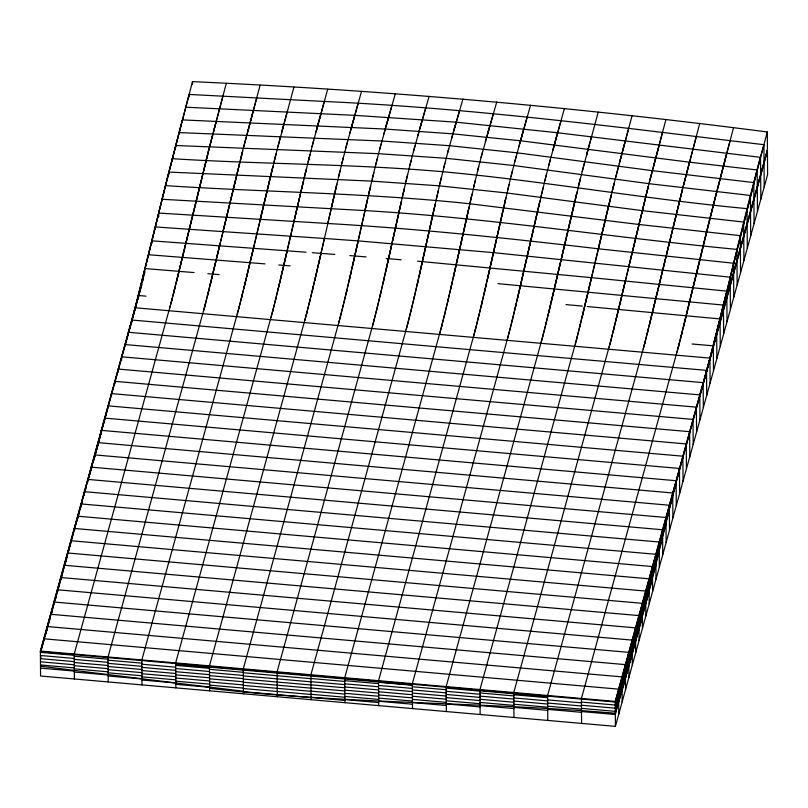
<?xml version="1.0" encoding="UTF-8"?>
<svg xmlns="http://www.w3.org/2000/svg" width="808" height="808" viewBox="0 0 808 808"><rect width="100%" height="100%" fill="white"/><g stroke="black" fill="none" stroke-linecap="round" stroke-linejoin="round"><path stroke-width="1.21" d="M385.83 271.246L401.364 201.424M419.625 274.205L435.179 204.131M475.235 180.608L450.632 289.375M453.46 277.114L469.266 206.131M352.015 268.438L367.832 197.99M383.012 283.497L404.404 188.203M402.182 197.778L407.606 174.669M417.1 285.204L438.219 190.88M436.269 199.253L441.421 177.326M486.992 281.396L509.05 184.456M317.928 266.892L336.855 184.083M368.377 195.576L373.801 172.609M349.197 280.629L358.196 240.885L493.446 252.641L730.169 277.174L760.54 157.348L557.621 132.754L456.166 122.18L354.742 115.342L185.719 107.201M484.174 293.587L505.848 197.909M128.351 333.542L138.481 295.698L158.711 213.07L327.755 223.493L339.996 171.013M314.857 280.113L324.392 238.461L358.196 240.885M435.068 204.656L414.049 298.182M439.835 183.911L444.854 163.428M447.854 301.142L468.882 207.868M517.736 297.748L539.956 200.889M280.76 278.507L303.354 181.426M346.137 293.556L370.599 186.072M401.253 201.939L380.235 295.253M403.222 193.425L403.778 190.991M406.02 181.255L411.05 160.792M470.842 199.354L471.407 196.92M473.65 187.183L478.669 166.721M481.396 305.333L502.98 210.322M551.268 302.03L574.751 201.303M293.94 221.453L306.505 168.498M312.322 290.658L321.029 253.358L334.795 254.429M131.724 321.281L162.085 199.293L364.923 210.585L367.448 199.707M369.125 192.456L369.973 188.83M372.215 179.164L377.235 158.762M504.384 204.293L505.505 199.465M507.464 191.011L512.494 170.589M515.201 308.323L536.886 214.009M246.672 276.892L272.821 166.802M278.265 288.85L287.214 250.823L306 252.227M331.118 208.605L333.926 196.647M335.32 190.668L336.451 185.891M338.411 177.518L343.44 157.207M538.037 209.09L539.764 201.727M540.633 198.041L546.319 174.902M548.743 312.544L580.457 178.245M410.727 311.918L418.231 280.265M444.541 314.878L452.329 282.012M582.295 316.675L591.537 277.659L726.796 291.143L727.018 321.766M260.136 219.463L273.003 166.064M243.875 288.416L253.399 248.319L287.214 250.823M300.485 193.486L275.467 300.192M301.061 191.062L303.374 181.356M303.949 178.922L309.949 154.752M343.097 306.04L350.894 273.296M376.912 308.979L384.416 277.356M478.346 317.837L486.436 283.83M512.161 320.806L543.178 187.517M327.755 223.493C418.191 228.735 508.303 238.279 598.274 248.783L611.141 195.344M615.817 320.948L625.352 281.043M628.715 266.781L648.945 183.668L659.086 145.309M210.06 285.557L219.594 245.844L253.399 248.319M124.967 345.804L135.108 308.737L155.348 226.927L222.958 231.633L243.188 148.722L253.328 110.595M309.282 303.111L317.372 269.306M375.791 164.468L381.103 143.955M409.888 165.307L414.908 146.026M443.703 167.953L448.723 148.662M155.358 229.411L155.348 226.927L165.458 185.618C266.842 192.304 368.62 192.94 469.721 203.778L472.034 194.142M477.518 171.235L482.538 151.924M511.05 176.306L516.272 156.055M545.976 323.796L577.003 192.021M649.632 324.028L682.558 189.022M176.245 282.719L209.181 148.379M241.37 298.485L276.154 153.581M341.915 163.226L347.541 141.491M544.875 180.608L550.42 159.105M579.79 326.806L614.282 182.82M613.353 330.856L645.269 198.526M683.447 327.139L716.383 192.92M207.595 295.415L239.511 163.529M575.346 198.869L576.831 192.779M578.326 186.688L584.245 163.58M647.168 333.896L682.467 189.385M706.556 371.63L726.796 291.143M173.488 293.748L209.08 148.753M305.141 174.124L306.03 170.478M308.111 161.953L313.736 140.168M373.882 320.978L380.73 293.183M407.697 323.937L414.544 296.112M441.511 326.886L448.359 299.061M475.326 329.846L482.467 300.829M611.252 194.879L576.76 338.774M612.151 191.254L618.605 166.074M680.69 338.168L709.838 218.534L730.099 140.673L763.924 144.683L764.216 186.89M274.013 161.984L280.588 136.512M272.447 312.141L279.881 282.113M306.262 315.08L313.403 286.184M340.067 318.029L346.915 290.274M509.141 332.815L516.282 303.828M542.956 335.785L550.692 304.444M162.085 199.293L182.335 119.907L385.163 129.058L452.783 133.855L520.413 140.774L689.527 162.196L757.167 169.973L767.307 131.987C576.488 107.181 384.699 90.314 192.476 81.638L165.458 185.618M204.525 307.484L242.663 151.106M238.633 309.212L246.369 278.093M610.575 341.774L648.42 186.052M644.39 344.784L682.77 187.911L699.657 123.775M171.064 303.121L209.383 147.278L226.28 83.436M678.265 347.551L706.465 232.169L726.725 153.459M652.48 574.316L632.23 653.005L615.312 713.252C480.265 701.687 344.349 704.273 209.626 688.285M655.854 560.671L676.114 481.982M93.92 459.914L94.839 456.267M96.374 450.197L107.727 408.303M308.646 160.014L309.262 157.59M312.019 146.682L324.321 101.455C460.156 107.686 595.223 124.078 730.099 140.673M345.824 147.955L358.126 103.363M379.629 149.52L391.93 105.484M413.433 151.571L425.735 107.878M447.551 152.995L459.55 110.595M481.063 157.489L493.365 113.645M514.878 161.327L527.18 117.008M548.703 165.61L560.994 120.655M579.154 183.507L579.77 181.073M582.225 171.347L598.203 112.13M612.666 189.274L613.898 184.416M615.736 177.134L628.644 128.502M240.431 159.913L242.269 152.672M243.804 146.642L256.712 97.95M274.851 158.802L275.457 156.388M277.912 146.713L293.89 87.193M645.885 196.102L648.339 186.416M649.258 182.78L662.459 132.552M683.073 186.971L696.284 136.633M324.321 101.455L189.092 94.435L168.832 172.074L158.711 213.07L158.742 216.827M209.696 146.349L222.907 96.223M338.603 323.513L343.198 305.586M372.407 326.472L377.013 308.535M406.222 329.422L410.828 311.484M439.734 333.573L444.642 314.433M473.549 336.532L478.457 317.382M507.353 339.491L512.575 319.14M541.168 342.461L546.39 322.119M575.296 344.238L580.508 323.917M203.656 310.555L208.868 290.345M237.158 314.676L242.38 294.425M270.973 317.615L275.881 298.526M304.788 320.564L309.696 301.455M609.101 347.228L614.625 325.755M643.229 349.046L648.44 328.816M169.842 307.646L175.053 287.476M650.319 178.73L651.591 173.851M653.49 166.539L665.842 119.776M683.507 185.365L685.729 176.831M686.679 173.175L689.527 162.196M677.043 352.066L682.255 331.896M101.293 431.634L95.586 453.47L102.05 429.099M210.444 143.521L212.979 133.815M213.615 131.381L216.14 121.665M244.885 142.612L245.511 140.188M247.733 131.694L260.085 85.274M281.851 131.825L283.749 124.584M586.477 155.277L588.052 149.227M619.978 160.944L632.018 115.877M717.332 189.274L733.482 127.866M315.968 131.916L327.695 89.223M552.652 150.884L564.378 108.555M349.773 133.32L361.509 91.405M518.827 146.743L530.563 105.181M383.891 133.815L395.314 93.748M485.325 141.804L496.748 102M619.241 163.701L625.261 141.097M102.707 426.664L104.666 419.372M281.568 132.855L287.133 112.14M417.696 135.936L429.129 96.293M451.51 138.582L462.934 99.041M763.924 144.683C741.795 223.937 724.847 304.525 703.172 383.891M586.527 155.086L591.436 136.875M679.498 469.721C658.217 546.592 641.36 624.635 618.696 701.142M316.352 130.532L320.938 113.675M553.359 148.329L557.621 132.754M682.881 457.459C662.126 530.26 646.35 604.374 625.463 677.144M699.789 396.152L709.939 359.085L757.167 169.973L757.45 211.413M767.307 131.987L767.6 174.629L615.403 726.362L40.572 676.013L40.4 651.056L145.026 271.771M141.764 284.264L40.4 651.692L615.231 702.041L767.428 150.308M142.42 281.891L143.4 278.336M50.55 615.545L40.41 652.329L74.225 655.288M64.408 565.307L90.819 469.599M91.142 468.408L141.764 284.901M43.794 640.572L50.45 616.625M50.884 614.787L73.801 531.674M74.447 529.301L81.002 505.576M88.092 479.972L95.617 452.682M96.273 450.309L97.253 446.743M41.4 649.662L43.066 643.612M45.4 635.169L50.5 616.676M51.116 614.444L54.55 602M55.166 599.768L56.934 593.365M57.55 591.567L60.984 578.69M61.6 576.457L63.367 570.054M64.034 568.064L65.034 564.014M65.65 561.782L67.357 555.561M68.034 553.571L69.023 549.521M69.69 547.107L70.69 543.481M74.508 530.028L75.558 525.836M76.891 521.009L77.891 517.383M78.507 515.534L79.558 511.343M80.224 508.929L81.982 502.697M84.931 492.022L86.042 487.85M87.375 483.022L88.375 479.397M89.092 476.791L92.425 464.721M93.082 462.307L95.748 452.642M97.081 447.814L98.091 444.673M51.116 614.959L52.116 611.333M55.166 600.455L56.166 596.829M57.6 591.466L58.6 587.84M61.6 576.973L62.6 573.347M65.65 562.469L66.65 558.843M91.425 468.822L92.425 465.206M172.185 298.859L74.215 654.015L74.387 678.972M205.676 303L108.03 656.985L108.201 681.942M239.38 306.363L141.844 659.944L142.016 684.901M272.973 310.11L175.649 662.903L175.831 687.861M350.813 129.603L354.742 115.342M306.788 313.08L209.464 665.863L209.646 690.82M340.491 316.433L243.279 668.832L243.45 693.789M374.306 319.392L277.094 671.791L277.265 696.749M408.01 322.756L310.908 674.751L311.08 699.708M441.825 325.715L344.723 677.71L344.895 702.667M475.639 328.674L378.538 680.669L378.71 705.636M509.444 331.634L412.343 683.639L412.524 708.596M543.259 334.603L446.157 686.598L446.339 711.555M577.185 337.168L479.972 689.557L480.144 714.514M611.111 339.734L513.787 692.517L513.959 717.474M645.249 341.501L547.602 695.486L547.774 720.443M679.387 343.279L581.417 698.445L581.588 723.402M615.403 726.362L615.231 701.405L767.428 149.672M645.683 592.708L767.438 150.944M652.45 568.6L669.357 507.464M642.299 606.05L652.45 569.266M665.984 520.372L676.124 483.588M625.402 668.246L615.252 705.03L581.437 702.071M628.17 657.823L628.887 655.066M638.926 619.11L659.217 545.521M618.635 693.173L645.693 595.082M655.844 557.985L672.751 497.001M645.703 595.87L655.844 559.085M652.47 571.751L669.378 510.616M642.33 609.202L652.47 572.428M638.946 622.271L659.237 548.683M645.713 598.243L615.272 708.192L581.457 705.222M655.864 561.146L666.004 524.362M645.723 599.031L655.874 562.247M652.49 574.912L662.641 538.128M642.35 612.363L652.49 575.579M659.267 551.844L615.292 711.343L581.487 708.384M622.069 687.386L642.36 613.827M645.744 602.182L655.894 565.408M642.37 615.524L652.521 578.74M649.137 591.81L615.322 714.504L581.508 711.545M622.089 690.547L642.38 616.979M521.18 138.33L523.796 128.866M386.174 125.745L388.547 117.241M487.608 133.785L489.981 125.321M419.988 127.937L422.352 119.503M453.793 130.613L456.166 122.18M178.962 132.573L381.77 141.016L449.389 145.692L517.029 152.803L652.319 170.67L753.783 182.568L754.076 223.675M222.958 231.633L324.392 238.461M364.923 210.585C489.466 217.857 612.787 237.663 736.916 249.389L737.159 284.982M219.594 245.844L151.975 240.834L151.995 243.279M312.262 252.702L321.029 253.358M349.824 255.601L366.105 256.904M148.601 254.742L265.064 263.883M278.841 264.974L290.112 265.872M386.143 258.52L401.172 259.782M145.228 268.589L194.072 272.559M207.848 273.69L219.119 274.619M417.453 261.166L591.537 277.659M145.996 296.152L138.481 295.496L138.501 298.566M692.022 343.986L713.312 345.844L713.484 370.801M128.341 332.28L703.162 382.628L703.334 407.586M124.957 344.541L699.779 394.89L699.96 419.847M108.04 405.848L682.871 456.197L683.043 481.154M104.666 418.11L679.488 468.458L679.659 493.415M91.132 467.145L665.964 517.494L666.135 542.451M87.749 479.407L662.58 529.755L662.752 554.712M74.225 528.452L649.046 578.801L649.228 603.758M70.841 540.714L645.663 591.062L645.845 616.019M67.458 552.975L642.289 603.324L642.461 628.281M57.307 589.759L632.139 640.108L632.31 665.065M53.924 602.01L628.755 652.359L628.927 677.316M50.55 614.272L625.372 664.62L625.543 689.577M40.4 651.056L615.231 701.405M175.659 664.166L412.353 684.901M479.982 690.82L547.612 696.749M378.548 682.295L412.363 685.255M446.168 688.133L479.982 691.092M74.225 656.227L108.04 659.187M513.807 694.749L547.612 697.718M175.669 665.378L209.484 668.337M344.743 680.649L378.558 683.619M412.373 686.76L446.178 689.719M108.05 660.197L141.865 663.156M209.494 669.327L243.309 672.296M479.992 692.961L513.807 695.92M310.929 678.498L344.743 681.457M243.309 672.751L310.939 678.67M141.875 664.216L175.679 667.176M40.43 655.49L74.245 658.449M547.632 699.89L581.447 702.849M446.198 691.295L480.002 694.254M378.568 685.457L412.383 688.416M74.255 659.379L108.06 662.348M513.827 697.91L547.642 700.869M175.689 668.539L209.504 671.499M344.764 683.81L378.578 686.77M108.07 663.358L141.885 666.317M412.393 689.921L446.208 692.88M480.023 696.122L513.837 699.082M209.514 672.488L243.329 675.448M310.959 681.649L344.764 684.618M243.329 675.912L310.959 681.831M141.895 667.378L175.71 670.337M547.652 703.041L581.467 706.01M40.45 658.651L74.265 661.611M446.218 694.446L480.033 697.415M378.588 688.608L412.403 691.577M74.275 662.54L108.09 665.499M513.848 701.071L547.662 704.031M175.71 671.69L209.524 674.66M344.784 686.972L378.599 689.931M108.09 666.519L141.905 669.479M412.413 693.072L446.228 696.041M480.043 699.284L513.858 702.243M209.535 675.65L243.349 678.609M310.979 684.81L344.794 687.77M243.349 679.063L310.979 684.992M141.915 670.539L175.73 673.498M40.471 661.803L74.285 664.772M547.673 706.202L581.487 709.161M378.609 691.769L412.423 694.729M446.238 697.607L480.053 700.566M74.296 665.701L108.11 668.66M513.868 704.233L547.683 707.192M175.74 674.852L209.555 677.811M344.804 690.133L378.619 693.092M412.434 696.233L446.248 699.193M108.11 669.67L141.925 672.64M209.555 678.811L243.37 681.77M480.063 702.435L513.878 705.404M310.999 687.972L344.814 690.931M243.37 682.225L310.999 688.153M141.935 673.7L175.75 676.66M40.501 664.964L74.306 667.933M547.693 709.363L581.508 712.323M446.258 700.768L480.073 703.728M378.629 694.93L412.444 697.89M74.316 668.862L108.131 671.822M513.888 707.394L547.703 710.353M175.76 678.013L209.575 680.972M344.824 693.294L378.639 696.254M108.141 672.832L141.956 675.791M412.454 699.395L446.269 702.354M209.575 681.972L243.39 684.932M480.083 705.596L513.898 708.555M311.019 691.133L344.834 694.092M243.4 685.386L311.019 691.305M141.956 676.851L175.77 679.821M40.521 668.125L74.336 671.084M446.279 703.93L480.093 706.889M378.659 698.092L412.464 701.051M74.336 672.024L108.151 674.983M175.78 681.174L209.595 684.134M344.854 696.445L378.669 699.415M108.161 675.993L141.976 678.952M412.474 702.556L446.289 705.515M209.605 685.123L243.41 688.093M311.04 694.294L344.854 697.254M243.42 688.547L311.04 694.466M141.976 680.013L175.791 682.972L243.44 691.244M378.679 701.253L412.494 704.212M175.801 684.336L209.615 687.295M344.875 699.607L378.689 702.566M311.07 697.445L344.875 700.415M243.44 691.699L311.07 697.627M497.991 283.638L723.433 305.091L723.635 334.017M587.305 306.545L720.059 318.948L720.251 346.279M566.014 304.606L582.295 306.081M469.721 203.778L638.825 224.462L740.28 235.653L740.542 272.72M598.274 248.783L733.543 263.236L733.775 297.243M40.501 666.196L175.791 682.972M760.54 157.348L760.833 199.152M750.693 235.936L750.41 195.455L648.945 183.668L513.646 165.509L446.016 158.297L378.397 153.672L175.578 145.501L175.599 148.005M747.309 248.197L747.026 208.636C645.218 199.192 544.451 181.073 442.643 171.71C352.692 163.802 262.287 164.347 172.205 158.691L172.225 161.135M743.926 260.459L743.653 222.059L642.198 210.636L506.909 192.981L439.269 185.85L371.65 181.113L168.832 172.074L168.852 174.528M730.169 277.174L730.392 309.504M716.686 332.644L716.868 358.54M710.101 383.063L709.929 358.106L135.098 307.757L135.118 310.252M706.717 395.324L706.545 370.367L131.724 320.019L131.734 322.513M696.577 432.108L696.395 407.151L121.574 356.803L121.604 360.56M693.193 444.37L693.022 419.413L118.19 369.064L118.21 372.124M689.81 456.631L689.638 431.674L114.807 381.326L114.827 383.82M686.426 468.892L686.255 443.935L111.423 393.587L111.443 396.082M676.276 505.667L676.104 480.709L101.283 430.361L101.303 434.108M672.902 517.928L672.721 492.971L97.899 442.622L97.919 445.127M669.519 530.189L669.337 505.232L94.516 454.884L94.536 457.379M659.368 566.974L659.197 542.016L84.365 491.668L84.396 495.415M655.985 579.235L655.813 554.278L80.982 503.929L81.002 506.424M652.601 591.496L652.43 566.539L77.608 516.191L77.618 518.685M648.763 585.739L648.784 587.85M639.077 640.542L638.906 615.585L64.074 565.236L64.095 567.731M638.734 616.544L638.754 618.817M635.694 652.803L635.522 627.846L60.691 577.498L60.711 579.992M628.432 653.884L628.452 656.641M622.17 701.839L621.988 676.882L47.167 626.533L47.187 630.28M618.787 714.1L618.605 689.143L43.784 638.795L43.804 641.289M192.476 81.638L192.496 84.143M189.092 94.435L189.112 96.91M40.764 655.237L40.784 658.399"/></g></svg>
